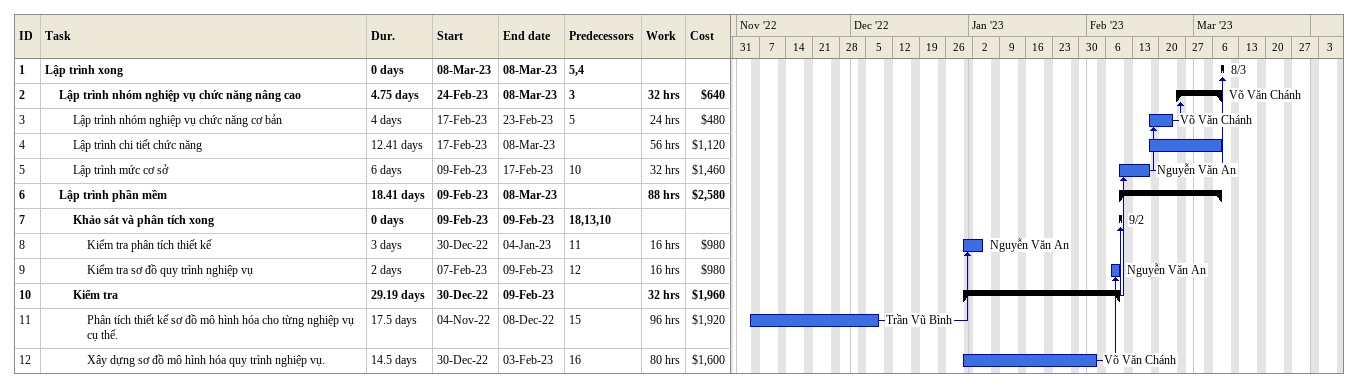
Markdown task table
| ID | Level | Task | Duration | Start | Finish | Predecessors | Resources | Work (h) | Cost ($) |
|---|---|---|---|---|---|---|---|---|---|
| 1 | 1 | **Lập trình xong** | 0d | 2023-03-08 | 2023-03-08 | 5, 4 |  |  |  |
| 2 | 2 | **Lập trình nhóm nghiệp vụ chức năng nâng cao** | 4.75d | 2023-02-24 | 2023-03-08 | 3 | Võ Văn Chánh | 32 | 640 |
| 3 | 3 | Lập trình nhóm nghiệp vụ chức năng cơ bản | 4d | 2023-02-17 | 2023-02-23 | 5 | Võ Văn Chánh | 24 | 480 |
| 4 | 3 | Lập trình chi tiết chức năng | 12.41d | 2023-02-17 | 2023-03-08 |  |  | 56 | 1120 |
| 5 | 3 | Lập trình mức cơ sở | 6d | 2023-02-09 | 2023-02-17 | 10 | Nguyễn Văn An | 32 | 1460 |
| 6 | 2 | **Lập trình phần mềm** | 18.41d | 2023-02-09 | 2023-03-08 |  |  | 88 | 2580 |
| 7 | 3 | **Khảo sát và phân tích xong** | 0d | 2023-02-09 | 2023-02-09 | 18, 13, 10 |  |  |  |
| 8 | 4 | Kiểm tra phân tích thiết kế | 3d | 2022-12-30 | 2023-01-04 | 11 | Nguyễn Văn An | 16 | 980 |
| 9 | 4 | Kiểm tra sơ đồ quy trình nghiệp vụ | 2d | 2023-02-07 | 2023-02-09 | 12 | Nguyễn Văn An | 16 | 980 |
| 10 | 3 | **Kiểm tra** | 29.19d | 2022-12-30 | 2023-02-09 |  |  | 32 | 1960 |
| 11 | 4 | Phân tích thiết kế sơ đồ mô hình hóa cho từng nghiệp vụ cụ thể. | 17.5d | 2022-11-04 | 2022-12-08 | 15 | Trần Vũ Bình | 96 | 1920 |
| 12 | 4 | Xây dựng sơ đồ mô hình hóa quy trình nghiệp vụ. | 14.5d | 2022-12-30 | 2023-02-03 | 16 | Võ Văn Chánh | 80 | 1600 |
